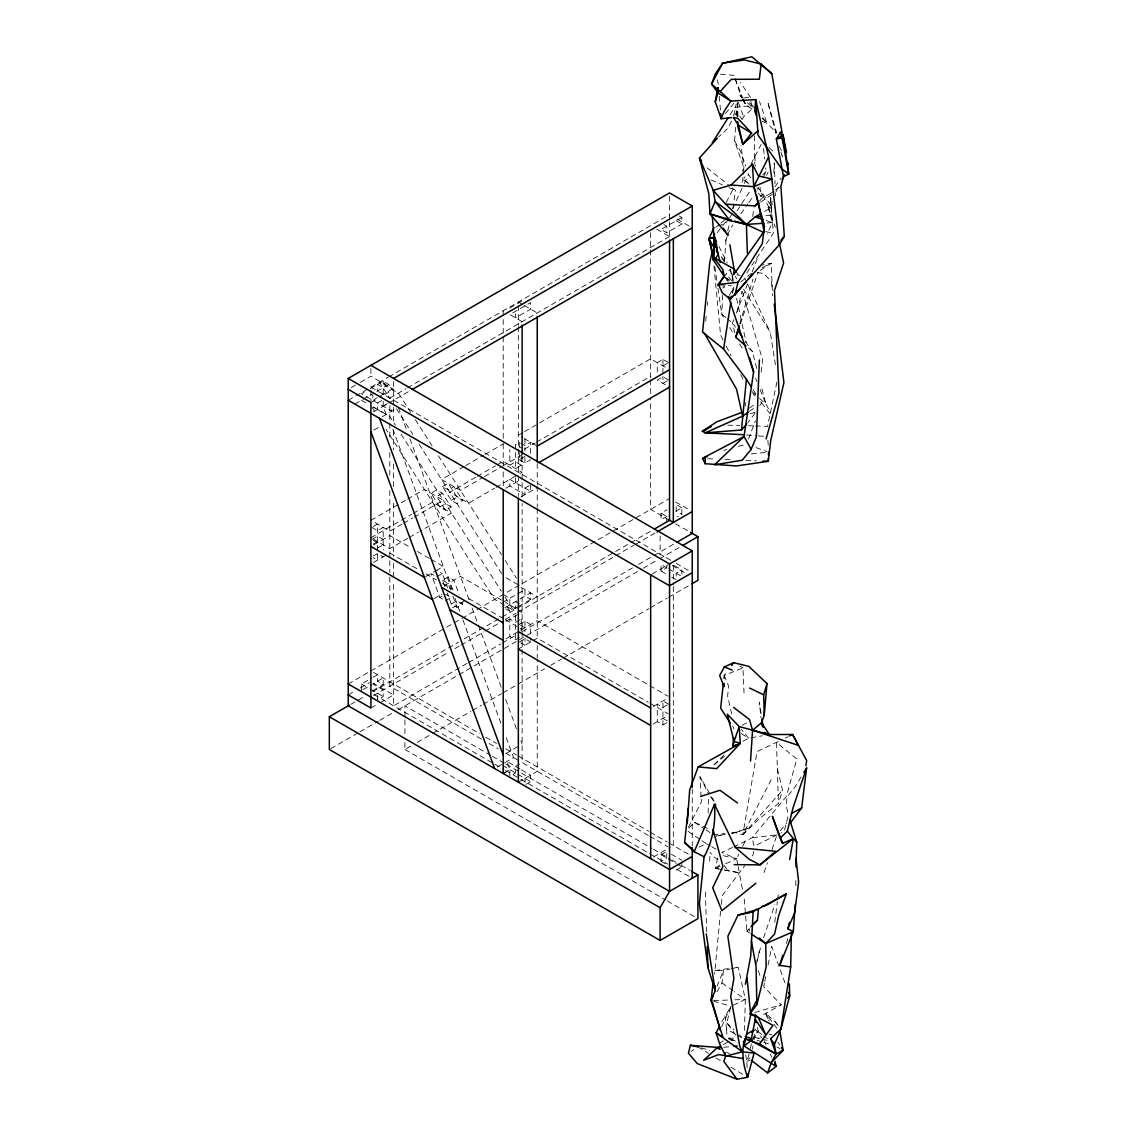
<?xml version="1.0" encoding="UTF-8"?>
<svg xmlns="http://www.w3.org/2000/svg" width="1136" height="1136" viewBox="0 0 1136 1136"><rect width="100%" height="100%" fill="white"/><g stroke="black" fill="none" stroke-linecap="round" stroke-linejoin="round"><path stroke-width="0.75" stroke-dasharray="5 3.75" d="M795.811 885.64L795.867 877.106M724.186 678.59L724.228 675.366L727.395 671.149M708.168 812.964L708.41 797.287M744.463 1030.494L745.33 999.439L738.23 967.134L731.442 968.142M773.9 172.97L774.17 162.973M756.803 187.71L759.743 189.442L771.443 206.156L771.174 215.13L772.31 222.642L767.169 234.073M709.688 861.287L709.929 853.775M722.709 295.005L721.729 314.147L725.293 320.096M723.064 288.047L723.234 284.568M724.399 261.962L726.216 237.68M743.313 174.333L743.938 168L734.609 140.921L735.56 127.303M736.398 115.389L736.625 111.995L734.765 107.324L747.147 106.031L754.56 107.21M745.486 406.049L745.798 402.613M705.712 321.176L706.223 315.907M707.231 305.371L707.572 301.849M742.518 182.243L743.157 175.91M720.579 911.342L714.615 974.006M721.303 904.37L722.198 895.637L744.648 865.859M723.845 678.817L724.228 675.366L742.958 667.883L744.123 695.232M761.148 372.083L762.611 359.899L742.319 291.455M753.537 851.389L753.125 854.797L751.01 857.566M752.557 1049.124L752.955 1045.844M716.958 991.771L721.956 982.881L723.462 970.655L730.022 969.093M774.766 922.276L777.351 901.544M777.564 899.811L778.217 894.628M732.976 208.712L735.404 190.422L731.343 187.199M753.963 1037.622L754.418 1034.257M752.685 216.479L753.977 207.76M732.237 293.074L733.316 286.073M731.811 833.015L735.205 832.716L742.816 834.69L757.03 751.62L779.353 740.984M771.003 198.473L769.058 208.868L771.174 215.13L763.193 215.996M718.634 868.955L715.524 868.33L717.881 856.217M750.413 1048.457L751.365 1043.629M764.4 983.307L763.733 986.659L781.199 1004.863L761.163 1015.84M764.741 981.632L765.735 976.605M768.078 964.89L771.756 946.487L785.516 984.287M733.7 115.801L736.114 104.256M776.882 382.108L767.553 426.383L755.369 425.957M757.13 961.241L761.361 944.414M727.722 230.864L729.596 222.358M737.264 311.449L741.765 291.37M756.136 964.407L759.686 949.398M735.915 1035.166L726.77 1022.954L730.945 1006.34L745.33 999.439L734.325 991.643M787.944 816.798L784.266 831.027L781.341 832.56M739.706 323.987L753.054 279.016M786.368 943.363L787.901 938.279M771.202 779.708L742.816 834.69L760.055 818.147L778.43 803.521L782.519 790.216L777.365 768.49L776.428 742.447L796.833 758.976L786.325 796.563L752.075 837.814L734.14 846.675M732.266 293.202L734.225 287.138M723.959 287.933L725.038 284.667M763.619 937.782L774.851 904.583M747.105 1067.627L746.792 1061.18L749.462 1053.271M764.13 872.533L767.482 862.707M771.955 849.6L776.981 834.846L752.075 837.814L754.148 846.249L776.981 834.846M740.345 323.916L758.152 272.029M748.525 439.107L755.355 420.831M725.464 241.088L727.139 236.629M727.707 235.138L729.951 229.202L732.919 224.999M733.799 319.656L732.535 322.951L735.39 335.716M736.341 313.067L747.758 283.404M752.202 271.873L757.286 258.696M772.452 203.642L770.08 209.677L759.743 189.442L761.276 186.304M772.239 201.086L769.058 208.868L762.142 212.872M716.93 986.389L723.462 970.655L714.501 970.669L729.752 968.397M757.726 189.939L759.118 186.844M763.293 177.528L766.076 171.323L765.678 167.801M721.687 1026.887L730.235 1007.916M732.649 208.541L743.555 185.012M744.279 183.436L748.652 174.021M749.007 184.075L743.569 179.886L745.06 176.719M751.01 164.053L761.148 144.386M766.615 175.327L768.149 172.189M776.03 191.757L778.316 187.113M737.818 864.979L736.597 858.745L738.883 854.073M742.703 846.277L744.989 841.606M757.329 1027.398L758.166 1030.622L753.736 1039.298L760.325 1038.006M688.402 827.278L701.352 802.03L701.168 798.651M726.231 202.378L734.282 186.758M742.333 171.124L743.938 168L740.97 145.252M721.715 1022.017L730.945 1006.34M731.57 121.154L727.367 128.794L718.563 136.973M734.949 115.048L736.625 111.995L741.907 119.01M729.255 295.403L733.941 287.025M741.993 119.663L743.611 116.809L752.174 108.871L750.101 96.745L740.402 82.431M801.121 776.953L794.731 787.376L786.893 797.06L786.481 806.801L788.356 815.222M755 413.234L747.9 422.62M759.672 405.779L761.546 402.783L759.643 399.844M752.004 1040.42L758.166 1030.622M730.079 114.722L734.765 107.324M737.065 210.87L740.8 205.133M741.737 203.699L751.066 189.343M746.849 272.853L773.375 233.121L770.137 193.731L774.17 190.876M728.758 218.808L726.103 222.656L718.719 225.979M729.653 217.53L732.308 213.696M774.993 186.773L780.83 178.437M740.857 213.781L747.8 203.969M748.794 202.563L753.764 195.548M717.171 232.61L725.819 221.804M742.816 834.69L782.519 790.216M731.797 272.867L733.501 280.961L730.249 269.204L723.944 276.957L727.182 280.762M780.247 830.842L786.808 822.819M725.393 113.543L733.941 103.191M749.788 933.082L746.892 931.179L751.904 925.428M745.67 1054.847L746.792 1061.18L749.916 1057.73M762.682 175.015L766.076 171.323M688.956 828.087L694.38 822.223L707.927 828.641L709.688 831.126M759.515 201.001L762.923 197.352L770.137 193.731M740.828 282.083L752.827 272.115M745.642 915.985L746.892 931.179L749.235 928.737M724.086 755.085L712.67 765.991L724.484 756.292M746.892 931.179L749.149 929.063L749.774 932.443M715.765 227.314L719.585 224.161M720.849 223.125L724.669 219.972M760.069 196.627L762.597 194.554L758.521 191.416M722.34 869.608L715.524 868.33L719.642 864.979M719.514 1043.501L723.249 1040.775M775.519 189.925L780.886 186.134M749.391 411.346L754.801 407.54M749.391 408.179L755.199 404.118M760.595 202.109L773.233 193.645M691.142 1051.382L693.855 1049.593M760.112 270.439L771.273 263.268L772.537 295.658M351.251 387.603L358.806 383.23M360.325 382.363L370.904 376.243L393.596 389.35L379.978 397.202M348.227 400.255L388.015 377.294M388.668 376.911L669.558 214.732M364.386 392.019L361.461 393.709L391.778 411.218L389.946 406.234M370.222 388.654L383.059 381.242L388.725 384.508L391.778 389.293L378.742 396.833M509.837 308.041L523.455 300.188M354.844 404.075L360.893 400.582M362.924 399.418L371.685 394.348M388.725 384.508L372.807 393.709L372.807 400.255L377.251 397.685M681.841 217.459L661.053 229.472L666.733 232.738L681.841 224.019L681.841 217.459L676.176 214.193M370.904 402.442L378.473 398.069M381.781 400.525L377.521 402.982L377.521 409.528M389.818 398.069L406.035 388.711M407.568 387.83L669.558 236.558M387.319 403.72L383.059 406.177L386.112 414.484L373.148 407M373.559 411.828L410.692 390.386M382.136 416.784L395.754 408.932M373.815 430.09L381.085 425.886M370.904 520.302L406.063 500.01M407.597 499.116L424.41 489.417L443.31 500.323L414.271 517.093M464.141 466.484L441.577 479.506L460.492 490.411L483.041 477.39M465.632 465.618L483.68 455.195M485.186 454.329L503.22 443.906M522.915 432.546L518.343 435.187L522.702 437.701M524.434 431.666L538.123 423.771M539.643 422.89L650.658 358.791L666.647 368.021M373.275 526.579L377.521 524.122L377.521 560.133L373.275 557.677M442.529 486.591L448.195 483.325L456.984 497.071L462.65 500.351L456.984 503.631L451.304 500.351L442.529 486.591L448.195 489.872L453.875 486.591L462.65 500.351M668.621 362.611L662.941 359.331L657.275 362.611L657.275 373.091M442.358 493.237L436.693 496.503L445.468 510.263L451.148 506.997L442.358 493.237L436.693 489.957L431.027 493.237L439.802 506.997L445.468 510.263M662.941 365.877L667.201 363.435M370.904 537.768L411.502 514.324M413.007 513.458L432.546 502.169L451.446 513.089L419.88 531.321M475.714 477.262L449.728 492.257L468.628 503.177L494.614 488.168M477.234 476.367L495.58 465.788M497.114 464.908L503.22 461.372L522.12 472.278L516.014 475.814M524.434 449.132L535.07 442.983M536.59 442.103L650.658 376.257M371.855 539.401L377.521 536.121L383.201 539.401M402.045 524.15L389.818 531.208L373.559 521.836M403.564 523.27L412.737 517.973M484.547 476.524L501.075 466.981M502.581 466.101L522.12 454.826M373.275 544.045L377.521 541.588M519.294 452.753L519.294 459.739L524.96 456.459M373.559 544.968L389.818 535.581L409.684 547.055M439.802 506.997L445.468 503.717L451.148 506.997M451.304 500.351L456.984 497.071M377.521 548.134L383.201 544.854M521.183 456.459L521.183 465.192L515.517 468.472L515.517 444.46L521.183 447.726M519.294 459.739L524.96 463.005L530.626 459.739M667.201 380.887L662.941 383.343L662.941 376.357M373.275 556.044L377.521 553.587L383.201 556.867M407.852 538.265L389.818 548.674L373.559 539.288M409.358 537.385L418.375 532.188M496.134 487.287L515.517 476.098M373.559 562.419L386.907 554.723M505.875 488.21L519.479 480.358M529.22 485.654L524.96 488.111L524.96 494.657L509.837 485.924L509.837 479.378L530.626 491.377L530.626 484.831M520.998 496.943L537.243 487.557M425.73 576.619L436.039 570.67M436.693 576.832L442.358 573.566L447.627 587.894M444.872 586.574L442.529 580.198L448.195 576.932L453.875 580.198L459.143 594.54M444.233 585.764L460.492 576.378L504.086 601.555M433.881 598.771L442.003 594.085M433.853 575.199L431.027 573.566L439.802 597.451L444.062 595.008M445.468 600.731L451.148 597.451L445.468 594.185M451.304 604.096L456.984 600.83L462.65 604.096L456.984 607.377L451.304 604.096L447.215 592.949M452.369 607.93L465.717 600.22M348.227 684L369.399 671.774M370.904 670.907L669.558 498.477M361.461 690.546L361.461 684L371.685 678.093M373.148 677.255L377.521 674.727L377.521 681.273L383.201 684.539L383.201 677.993L372.807 684L383.201 690.006L383.201 696.553L377.521 699.819L377.521 693.272M502.737 602.435L524.96 589.598L524.96 596.144L530.626 599.425L530.626 592.878L504.299 608.072M667.102 516.269L661.053 519.763L661.053 513.216L667.102 509.723M348.227 694.905L354.276 691.426M360.325 687.933L369.399 682.693M362.924 689.708L371.685 684.639M675.792 511.243L681.841 507.749L681.841 514.296L677.312 516.923M372.807 690.546L383.201 684.539M505.719 608.896L509.979 611.353L517.349 607.093M518.541 606.411L530.626 599.425M350.768 704.363L365.054 696.112M372.707 691.696L458.546 642.124M464.084 638.929L652.447 530.185M373.559 695.573L448.734 652.163M454.854 648.628L459.455 645.972M460.975 645.092L483.95 631.829M485.484 630.949L499.272 622.982M505.392 619.447L516.113 613.255M517.647 612.375L614.136 556.668M615.669 555.788L634.044 545.181M635.578 544.286L655.486 532.798M505.875 621.349L522.12 611.977L505.591 602.421M519.763 619.887L515.517 622.343L509.837 619.063L509.837 636.529L515.517 639.795L519.763 637.339M370.904 708.012L378.473 703.638M379.978 702.772L393.596 694.905L373.929 683.56M519.294 624.516L524.96 621.25L530.626 624.516L530.626 640.235M505.875 638.815L537.243 620.696L648.273 684.795M467.109 663.381L393.596 705.825L393.596 581.149M468.643 662.501L500.806 643.927M502.325 643.047L516.113 635.081M522.248 631.545L632.511 567.886M638.645 564.351L652.419 556.384M653.953 555.504L673.861 544.016M330.86 748.596L358.422 732.677M359.956 731.797L378.331 721.19M379.864 720.295L392.119 713.223M398.239 709.688L641.741 569.108M643.26 568.227L658.028 559.693M659.562 558.813L681.046 546.416M519.294 641.982L524.96 638.702L530.626 641.982M518.343 649.082L531.435 641.513M532.883 640.676L537.243 638.162L648.273 702.261M652.107 574.021L668.11 564.791M667.102 567.986L661.053 564.493L661.053 571.039L666.733 567.773L666.733 564.493M668.621 568.866L681.841 576.506L681.841 569.96L676.176 573.226L676.176 579.772L668.621 575.412M404.927 742.49L404.927 749.476L411.076 745.94M417.21 742.39L431.013 734.424M432.546 733.529L470.886 711.392M472.42 710.511L481.636 705.2M483.169 704.306L501.572 693.684M503.106 692.804L516.908 684.823M518.442 683.943L544.527 668.891M550.662 665.341L561.397 659.15M562.931 658.255L648.826 608.669M650.36 607.774L667.23 598.033M668.763 597.153L690.248 584.756M506.131 753.395L519.223 745.841M497.284 766.999L513.543 757.613L505.619 736.043M503.22 773.488L509.837 769.668L509.837 776.215M519.479 764.102L515.517 766.388L515.517 772.934L511.257 775.391M504.299 773.02L509.979 769.739L506.926 761.432L520.047 769.015M518.343 782.221L537.243 771.301L537.243 659.178M653.299 706.478L668.11 697.93M521.552 769.881L530.626 775.121L530.626 781.667L524.96 784.948L524.96 778.401M667.201 705.002L662.941 707.458L657.275 704.192L657.275 721.644L662.941 724.924L667.201 722.468M653.299 723.944L668.11 715.396M653.569 856.927L670.311 847.257M661.053 854.783L666.733 851.517L666.733 858.063L661.053 861.329L661.053 854.783L667.102 858.276M676.176 870.062L681.841 866.796L681.841 861.883M742.248 725.251L746.579 722.865M723.192 1044.609L732.507 1039.582L736.824 1041.74M742.944 741.283L748.652 738.244L762.426 735.773M698.952 847.158L706.109 843.565L710.369 845.993M785.203 738.088L788.128 736.639M762.057 267.698L771.273 263.268L761.986 265.043M732.592 847.399L721.758 852.483L736.597 858.745L724.555 864.226M715.524 868.33L723.05 864.908M767.127 222.997L772.31 222.642L768.149 207.49L771.443 206.156M735.205 832.716L747.9 828.414L731.769 833.327M754.758 1012.488L781.199 1004.863M723.604 450.396L726.898 449.487M738.428 446.349L745.017 444.545M750.257 413.66L755.312 412.325M731.669 968.696L738.23 967.134M746.792 1061.18L749.703 1060.541M743.626 98.023L750.101 96.745M724.967 834.406L716.262 836.039L724.867 834.534M731.939 833.1L738.897 831.793M751.436 453.875L766.871 452.341M723.731 1047.307L730.491 1046.654M713.167 834.648L725.038 833.611M713.72 1000.603L727.764 1000.078M734.793 999.822L745.33 999.439M728.602 1038.077L735.02 1038.247M727.707 425.176L739.806 425.517M748.454 425.759L753.637 425.915M707.742 458.731L716.39 459.086M725.038 459.455L733.686 459.824M745.784 460.336L756.164 460.776M746.508 434.946L756.761 435.77M758.465 435.897L763.591 436.309M720.48 74.181L733.955 75.359L741.623 97.909M736.909 274.955L740.104 275.295M728.247 285.477L731.513 285.832M757.456 272.654L763.605 273.393L771.415 281.643L772.494 290.333M753.736 1037.097L770.407 1041.158M724.825 870.19L739.351 872.775L742.703 890.88M724.03 869.92L739.351 872.775L738.13 866.541M765.65 231.659L773.375 233.121M723.234 855.649L736.597 858.745M728.375 1038.432L732.507 1039.582M701.31 1047.875L709.73 1050.346M713.55 1001.128L729.369 1005.871M757.073 1040.306L762.086 1041.811M763.747 1042.323L773.758 1045.333M768.916 1033.973L771.997 1034.924M766.104 220.54L772.31 222.642M756.051 447.556L767.013 451.588M762.327 121.396L766.985 123.299L776.626 132.742L767.68 101.757L776.158 134.375M728.545 1038.702L736.27 1042.024M711.037 179.942L722.411 184.827M728.914 187.625L735.404 190.422M726.401 1052.135L729.525 1053.526M776.896 1046.994L780.02 1048.656M725.322 277.724L732.266 281.529L726.103 273.762M739.877 666.165L742.958 667.883M724.924 1015.868L726.6 1029.202L735.574 1034.243M737.065 1035.081L743.043 1038.446L739.295 1034.868M742.404 99.343L747.147 106.031L752.174 108.871M711.789 846.803L716.063 849.231M677.127 219.106L689.225 226.092M676.176 220.739L681.841 224.019M663.893 224.559L666.733 226.192L666.733 232.738M656.707 229.145L670.311 236.998M668.621 380.077L662.941 376.797L657.275 380.077L669.558 387.163M518.343 302.034L522.702 304.562M524.165 305.399L537.243 312.954M522.12 321.687L509.837 314.587L530.626 302.588L530.626 309.134L515.517 317.867L515.517 311.321M675.608 501.97L689.225 509.823M681.841 507.749L676.176 504.483L676.176 511.03L681.841 514.296M661.053 513.216L666.733 516.482L666.733 521.396M669.558 520.302L650.658 509.397L650.658 397.273M675.537 523.753L689.225 531.648M524.165 438.539L537.243 446.093M520.714 443.097L524.96 445.553L530.626 442.273L530.626 457.993M521.183 465.192L515.517 461.912L509.837 465.192L509.837 449.473M370.904 387.163L673.336 561.766M676.247 563.442L689.339 570.996M674.287 565.586L681.841 569.96M672.214 565.487L685.817 573.339M661.053 571.039L667.102 574.532M373.815 407.256L389.818 416.486L395.442 425.318M361.461 400.255L365.835 402.783M506.131 577.77L519.223 585.338M520.998 587.312L537.243 596.698M503.22 594.511L509.837 598.331L509.837 604.877M519.479 603.898L515.517 601.611L515.517 608.158M417.324 551.471L429.55 558.529M431.084 559.409L443.31 566.466L436.693 570.286L442.358 573.566M649.792 685.675L668.039 696.212M371.855 527.402L377.521 530.668L383.201 527.402L383.201 549.881M668.621 704.192L662.941 700.912L662.941 724.924M373.275 540.225L377.521 542.667M442.529 580.198L448.195 583.478L450.538 589.854M520.714 625.34L524.96 627.796M389.818 553.047L418.375 569.534M425.901 573.879L436.423 579.942M442.429 583.421L451.446 588.633M468.628 598.544L503.788 618.836M505.307 619.731L522.12 629.429M649.792 703.141L668.039 713.678M662.941 718.378L667.201 720.835M520.714 642.806L524.96 645.262L524.96 638.276M439.802 597.451L442.642 599.098M373.559 672.427L479.676 733.7M485.81 737.25L496.574 743.455M505.804 748.78L516.553 755M518.101 755.88L648.755 831.311M650.289 832.205L667.187 841.961M668.735 842.855L689.339 854.741M481.465 739.096L389.818 686.187L389.818 574.063M489.105 743.498L498.264 748.794M505.903 753.211L519.266 760.921M648.273 835.4L522.12 762.568L522.12 503.362M649.792 836.281L668.039 846.817M671.262 854.13L681.841 860.236M490.837 755.426L404.927 705.825L404.927 718.051M492.371 756.306L504.64 763.392M506.173 764.272L519.976 772.239M521.509 773.133L651.894 848.407M653.427 849.288L670.297 859.029M671.845 859.924L679.513 864.354M681.046 865.234L690.248 870.545M668.238 858.93L676.176 863.516M677.312 864.169L681.841 866.796M361.461 684L368.76 688.217M370.222 689.055L383.201 696.553M502.68 765.536L530.626 781.667M373.929 694.479L493.322 763.406M494.856 764.287L504.029 769.583M505.563 770.478L519.337 778.416M520.87 779.31L667.755 864.113M676.942 869.409L689.183 876.481M661.053 861.329L667.102 864.823M404.927 749.476L665.696 900.024M667.23 900.919L696.382 917.746M743.569 179.886L750.924 184.231M697.944 1046.895L708.466 1053.342M715.992 1057.943L722.013 1061.635M731.03 1067.158L743.058 1074.542M741.339 733.6L748.652 738.244L741.425 729.383M694.38 822.223L704.49 828.911M705.939 829.862L710.27 832.745M688.16 831.367L700.585 839.816M701.963 840.754L706.109 843.565M718.108 859.824L713.834 856.899L709.972 852.27M721.956 982.881L732.961 990.663M762.057 1034.64L755.113 1029.216L761.631 1037.466M763.449 1035.72L767.624 1038.986M707.004 167.83L729.994 186.119M758.195 193.518L762.923 197.352M725.776 317.441L721.729 314.147L717.881 287.806M727.125 318.549L732.535 322.951L735.503 327.225M741.836 97.781L740.061 95.026L744.023 98.349M749.291 102.78L753.239 106.102M748.525 348.184L752.359 351.45L756.732 368.419M775.107 1021.662L778.984 1026.561L775.107 1021.662L765.621 1013.227L768.93 1020.824M752.146 391.664L758.408 397.302M759.657 398.438L765.905 404.075L770.861 413.121M725.336 277.127L730.022 281.387M726.77 1022.954L734.282 1030.096M769.015 147.453L775.292 153.445M721.175 256.807L726.955 262.799M740.061 95.026L742.518 97.597M747.403 102.737L752.302 107.877M762.086 118.158L766.985 123.299L759.53 101.544M752.785 393.482L755.042 396.01M721.814 258.625L723.93 261.266M762.838 117.945L766.985 123.299M761.546 402.783L773.119 417.778M725.208 277.468L728.361 281.643M776.967 1028.336L765.621 1013.227L769.129 1021.136M736.1 271.717L738.13 274.486M710.412 796.592L716.276 804.913M747.886 173.68L750.853 177.94M745.429 341.467L752.359 351.45M735.049 276.147L736.966 278.931M724.228 865.433L727.935 870.801M753.012 389.563L755.852 393.965M777.904 1042.181L779.651 1044.893M742.717 99.159L747.147 106.031M410.778 412.51L398.395 393.113L379.495 382.207L389.96 398.608M415.336 419.653L432.262 446.192M438.368 455.763L501.473 554.652M505.236 560.531L516.497 578.181M383.059 381.242L386.112 386.027M396.436 408.733L412.808 434.406M418.999 444.119L503.22 576.094M401.079 434.137L501.303 591.217M505.066 597.11L513.543 610.387L494.643 599.467L385.928 429.11M506.926 606.567L509.979 611.353M371.855 407.043L375.675 413.035M743.54 289.069L770.279 332.294L775.434 364.954M729.752 327.523L734.225 334.964M739.579 343.896L744.037 351.336M701.082 796.961L699.989 776.697L714.558 801.945M734.609 140.921L740.558 151.429L745.756 165.955M723.036 339.962L720.622 335.248L713.848 264.972M726.245 346.253L731.073 355.696M740.715 374.568L743.938 380.858M779.282 146.402L782.59 152.991M718.889 246.313L727.225 263.098M699.989 776.697L708.452 793.808M744.776 277.965L747.019 282.765M747.772 284.355L770.279 332.294M763.818 1040.221L765.976 1044.85M770.322 1054.094L771.77 1057.176M732.692 726.018L734.026 728.971M724.228 675.366L728.659 686.314L727.608 695.97L731.882 714.899M755.667 378.316L756.945 381.54M760.14 389.591L765.905 404.075L761.106 385.402M735.162 78.512L742.348 97.369M742.944 98.946L744.733 103.66M738.329 102.481L743.611 116.809M398.395 407.398L406.929 430.629M409.968 438.879L469.097 599.836M472.15 608.129L477.745 623.366M478.355 625.013L501.459 687.891M505.676 699.364L516.653 729.269M520.913 740.842L522.12 744.151M462.011 602.364L462.65 604.096M448.195 576.932L454.045 592.864M392.857 429.124L451.986 590.067M455.025 598.36L460.577 613.483M462.948 619.929L501.359 724.484M452.852 596.144L456.984 607.377M768.149 207.49L775.306 227.214M758.308 970.755L761.021 978.707M781.028 152.366L782.761 158.33L782.676 155.66M717.128 79.747L718.406 84.263M730.249 269.204L733.955 286.286M736.554 298.257L746.196 342.703M761.12 713.877L759.317 702.076L760.95 717.625M714.8 266.719L717.625 286.045M736.625 111.995L737.321 117.235M763.534 148.475L764.713 159.026M754.73 156.143L755.625 166.282M744.236 899.101L745.5 914.295M719.358 96.319L720.451 110.107M767.893 440.129L768.192 445.284M737.335 102.765L738.073 116.625M726.6 1029.202L726.926 1036.273M705.328 891.93L706.734 932.443M774.369 163.115L775.022 183.947M775.292 192.623L775.405 196.102M777.365 768.49L778.43 803.521M737.236 102.737L737.619 116.483M754.56 135.88L754.702 164.166M692.25 789.037L692.25 845.78M673.336 565.316L673.336 584.827M673.336 586.602L673.336 845.511M669.558 196.272L669.558 220.057M669.558 221.832L669.558 237.793M662.941 359.331L662.941 374.61M660.115 536.093L660.115 555.05M650.658 232.653L650.658 248.699M650.658 250.176L650.658 378.16M650.658 379.751L650.658 395.527M537.243 463.559L537.243 484.973M537.243 486.322L537.243 507.352M537.243 508.587L537.243 638.304M537.243 645.39L537.243 657.801M524.96 438.993L524.96 451.219M524.96 457.765L524.96 463.005M524.96 621.25L524.96 631.73M522.12 456.459L522.12 497.256M521.183 619.063L521.183 631.289M519.294 442.273L519.294 451.006M518.343 305.541L518.343 325.095M518.343 326.572L518.343 447.456M518.343 449.231L518.343 474.053M518.343 475.828L518.343 496.432M515.517 477.745L515.517 482.644M515.517 615.797L515.517 639.795M503.22 310.767L503.22 442.003M503.22 443.778L503.22 465.05M503.22 471.965L503.22 487.841M404.927 719.798L404.927 735.503M393.596 381.554L393.596 405.58M393.596 407.355L393.596 423.316M393.596 430.402L393.596 449.913M393.596 464.099L393.596 487.159M393.596 503.12L393.596 556.313M393.596 563.413L393.596 579.374M389.818 405.793L389.818 439.433M389.818 452.625L389.818 476.495M389.818 490.624L389.818 572.317M383.201 394.249L383.201 387.703L377.521 384.437L377.521 390.983M383.201 401.349L383.201 406.262M370.904 368.447L370.904 376.243M370.904 390.67L370.904 401.178"/><path stroke-width="1.5" d="M780.446 132.273L786.552 152.593L783.073 135.141L780.446 132.273L776.342 138.919L783.542 176.634L780.886 186.134L784.294 236.302L779.253 244.893L730.306 299.265L722.326 292.832L718.449 284.426L724.157 276.076L723.007 269.871L713.877 257.702L713.919 236.671L712.187 214.619M774.227 304.249L783.925 382.534L770.776 440.271L768.263 461.301L736.44 465.959L705.2 463.701L705.243 456.857L744.037 436.522L753.608 371.87L749.604 357.925M795.938 866.882L796.762 842.202L789.932 820.277M724.115 683.418L724.058 686.641L719.656 675.537L724.427 666.832L733.714 662.714L748.837 666.378L766.999 683.56L764.23 715.339L761.503 722.808L752.586 730.235L750.527 760.978M751.166 1060.215L767.609 1072.938L771.23 1062.629L776.044 1054.023L770.733 1038.56L780.915 1029.017L790.699 966.906L791.352 933.465M744.179 1040.832C741.538 1053.143 743.185 1065.284 747.573 1077.297L737.023 1079.2L697.277 1063.594L688.416 1053.186L690.404 1045.276L720.366 1047.633M724.157 276.076L713.096 259.661L714.53 233.547M768.376 458.248L768.263 461.301L763.08 461.074M768.476 455.209L768.589 452.171M759.373 359.984L756.391 436.835L751.166 449.331L742.234 460.222L714.615 464.794L744.037 436.522L751.166 449.331M718.25 87.713L718.009 92.911L715.254 101.7L721.119 118.726L731.598 117.633M713.096 259.661L714.345 237.154L708.921 238.674L714.004 259.548L708.921 238.674L714.033 227.583M756.434 909.098L753.14 911.924L750.711 955.972L745.401 984.259M733.501 737.789L732.961 746.608L740.246 743.384L739.266 726.614L727.31 714.189L734.012 741.425L732.961 746.608L735.816 745.088M687.252 823.543L689.666 789.946L698.186 766.885L740.246 743.384L734.012 741.425L739.266 726.614L769.328 734.523L792.53 734.467L798.537 745.415L752.586 730.235L749.462 719.5L733.558 707.373M795.228 904.398L793.255 931.705L779.708 965.373L790.699 966.906M782.079 132.656L771.798 73.67L751.847 56.8L722.638 63.19L715.424 73.741L711.548 84.021L718.009 92.911L730.86 101.09L755.724 99.627L758.039 135.07L781.554 168.653L788.767 174.064L782.633 140.907L783.073 135.141L776.342 138.919L782.065 138.01L783.073 135.141L788.767 174.064L783.542 176.634M704.093 856.771L694.195 851.744L714.473 804.316C715.85 821.953 712.826 841.421 704.093 856.771L699.393 903.745L707.955 967.673L715.183 990.677L711.051 1000.546L722.95 1037.267L716.106 1032.78L719.315 1026.632M741.723 412.453L716.844 421.783L702.332 431.282L705.229 432.873L741.481 429.99L746.395 379.268L723.589 349.036L702.545 332.067L709.815 262.004L712.499 250.914L712.84 254.436M751.578 926.294L757.442 920.174L758.479 908.843M712.158 254.436L712.499 250.914M694.195 851.744L684.61 842.514L688.331 808.051M723.291 684L720.65 708.168L730.207 723.021M711.96 1000.66L711.051 1000.546L713.28 981.206M761.148 64.085L759.331 79.222L731.286 79.35L720.21 91.491L711.548 84.021L722.638 63.19L744.307 59.938L761.148 64.085L771.798 73.67M790.4 822.876L801.661 807.923L806.603 768.021L803.862 772.48M805.921 765.692L806.674 760.552L792.53 734.467L789.605 735.915M723.589 349.036L730.888 301.821M789.634 859.583L793.326 838.609L787.347 831.098L793.141 807.355L806.603 768.021M715.254 101.7L717.782 87.742M767.609 1072.938L776.115 1066.42L744.037 1046.015L750.995 1040.746L755.227 1019.333L754.915 1014.562L758.436 1017.629L773.034 1025.339L759.53 1043.885L744.634 1038.9M750.811 1012.602L756.874 1004.636L766.147 966.963L765.735 943.59L774.567 934.062L778.756 915.375L786.311 893.89L756.917 909.695L738.031 915.091L727.849 936.263L733.884 978.323L730.732 996.627L739.763 1046.299L742.447 1051.837L754.077 1053.115L747.573 1077.297L747.417 1074.074M746.082 281.728L734.836 295.076L738.059 282.268L762.299 243.658L764.443 226.092L753.736 186.687L752.415 164.152L731.087 184.998L713.181 190.308L699.464 158.003L717.313 138.152M787.702 165.899L788.398 163.087M751.251 934.033L765.735 943.59L793.255 931.705L787.844 928.822L789.506 922.233M766.09 438.936L779.012 393.056L774.468 290.489L783.599 263.055L779.623 244.169M764.23 715.339L763.69 694.834L766.999 683.56M745.969 346.011L735.745 337.307L739.209 325.649M779.708 965.373L782.789 955.22M753.608 371.87L728.474 296.794L730.306 299.265L731.286 296.226M735.745 337.307L739.195 327.267M711.051 1000.546L713.01 995.818M723.362 228.237L728.091 235.308L709.915 213.866L715.155 201.484L713.181 190.308L725.634 204.182L746.395 224.445L763.974 232.596M787.844 928.822L794.66 912.819L798.622 882.061L796.009 858.347M782.108 179.389L784.38 174.745M750.569 1012.403L756.761 1000.291M734.836 295.076L737.165 290.631M756.391 115.631L754.73 110.874L755.724 99.627L768.632 156.91L753.736 186.687L755.823 191.601M660.115 940.452L660.115 907.721L669.558 891.348L669.558 563.953L348.227 378.43L348.227 705.825L669.558 891.348L697.916 874.976L697.916 918.626L660.115 940.452L329.326 749.476L329.326 716.731L349.235 705.243M715.098 259.462L718.066 254.379L714.345 237.154L716.617 241.741M730.306 299.265L732.124 296.326M712.286 142.824L728.204 117.675M721.715 284.781L718.449 284.426L723.944 276.957L722.681 272.129M731.598 665.526L733.714 662.714M734.751 117.675L737.562 118.13L751.62 133.097L742.802 144.173L737.903 126.778L737.761 121.623M748.326 279.058L752.827 273.705M780.929 240.307L784.294 236.302M741.481 429.99L746.835 423.842M725.634 204.182L754.986 205.872L758.379 202.222M740.246 743.384L716.702 768.632L698.186 766.885M787.575 998.061L789.69 995.803L789.364 983.833M771.23 1062.629L783.144 1050.317L780.063 1032.454M787.347 831.098L780.12 838.325L782.633 843.381L793.326 838.609L796.762 842.202M751.904 1032.368L754.034 1030.267M720.082 1046.284L716.986 1047.96L703.653 1060.271L718.662 1054.591L742.887 1058.525M752.912 924.278L757.442 920.174M758.266 130.583L742.802 144.173L738.542 125.287L733.345 117.448M755.838 883.268L721.871 910.703L712.698 887.798L722.936 866.441L712.968 829.394M793.326 838.609L759.97 864.865L734.197 864.624M743.086 434.676L705.229 432.873L742.646 416.103L748.042 412.297M754.986 205.872L759.189 203.046M705.2 463.701L702.545 458.504L705.243 456.857M746.494 1034.3L753.679 1030.068M348.227 378.43L669.558 192.907L692.25 205.999L692.25 533.395L676.928 542.241M393.596 378.43L692.25 205.999M412.226 389.506L692.25 227.839M760.765 213.667L755.227 216.877L746.395 224.445L747.389 253.314M537.243 446.093L669.558 369.697M538.762 462.679L669.558 387.163M654.35 529.078L669.558 520.302L669.558 240.065M657.02 531.918L692.25 511.569M682.58 545.536L697.916 536.675L697.916 580.326L691.781 583.876M669.558 563.953L692.25 550.861L692.25 787.262M692.25 572.686L669.558 585.778L348.227 400.255M692.25 856.43L669.558 869.523L348.227 684M786.311 893.89L766.204 905.42L761.66 906.5M791.309 813.603L801.661 807.923M711.207 426.653L702.332 431.282L705.712 430.331M702.545 458.504L707.387 456.473M700.699 796.393L720.054 790.273L737.449 802.925M738.031 915.091L753.14 911.924M715.013 237.665L708.921 238.674L714.004 247.563M718.449 284.426L738.059 282.268M761.603 216.181L755.227 216.877L762.994 219.489M733.87 1046.327L737.25 1045.986M763.676 223.238L746.395 224.445L729.908 220.654L709.915 213.866L708.807 193.66L699.464 158.003L701.622 160.815M731.087 184.998L753.736 186.687L771.855 178.977L768.632 156.91M735.262 847.3L775.618 851.304L759.97 864.865L749.093 859.199L735.262 847.3L714.473 804.316M753.211 1014.349L749.803 1013.923L758.436 1017.629L765.607 1034.612L755.227 1019.333L756.065 1022.556M690.404 1045.276L697.944 1046.895M744.534 1038.773L752.004 1040.42M709.915 213.866L731.47 220.114M734.793 221.08L746.395 224.445L715.155 201.484L729.908 220.654M745.315 1036.543L752.046 1038.758M763.96 732.436L769.328 734.523L761.503 722.808L762.313 726.018M724.427 666.832L732.18 670.197M716.986 1047.96L720.125 1049.352M749.59 688.033L763.69 694.834M750.995 1040.746L776.044 1054.023L783.144 1050.317L781.398 1047.605M668.806 519.862L673.336 522.489L673.336 238.745M690.447 532.372L697.916 536.675M370.904 365.338L692.25 550.861M348.227 389.35L370.904 402.442L370.904 708.012L348.227 694.905M370.904 546.487L424.41 577.386M441.577 587.298L503.22 622.883M518.343 631.616L650.658 707.998M370.904 563.953L432.546 599.538M449.728 609.464L503.22 640.349M518.343 649.082L650.658 725.464M691.781 871.44L697.916 874.976M329.326 716.731L660.115 907.721M738.542 125.287L751.62 133.097M759.53 1043.885L776.044 1054.023L773.928 1042.067M713.877 257.702L734.069 268.962L736.1 271.717M702.545 332.067L704.519 333.473L736.54 389.151L742.646 416.103M684.61 842.514L693.216 850.04M759.359 937.995L765.735 943.59M720.21 91.491L730.86 101.09L724.2 111.229L721.119 118.726L720.721 113.557M737.023 1079.2L723.802 1061.393L725.648 1056.168L725.052 1052.788M737.491 330.079L742.447 337.193M746.395 379.268L751.123 386.623M752.415 164.152L758.379 175.966L771.855 178.977L779.253 244.893M770.733 1038.56L774.099 1045.333L780.915 1029.017L789.69 995.803L788.498 992.509M774.667 1063.339L776.115 1066.42L774.979 1061.365M782.633 843.381L772.352 816.287L779.566 836.749M379.495 418.304L503.22 755.071M370.904 431.765L494.643 768.532M765.707 144.087L766.686 147.254M712.428 1002.293L720.267 1030.054M720.167 262.444L713.919 236.671M756.548 195.051L764.102 231.375L733.714 274.628L734.069 268.962L729.852 244.751M782.065 138.01L782.633 140.907M751.336 940.92L756.036 966.324L756.874 1004.636M706.251 933.891L715.183 990.677L715.013 985.679M761.887 718.946L763.179 727.367M714.345 237.154L715.822 247.066M743.441 1041.471L744.037 1046.015L750.711 1014.86L747.062 978.11M707.217 946.544L707.955 967.673M716.546 243.899L716.546 252.022M692.25 847.555L692.25 878.256M650.658 574.859L650.658 858.603M537.243 316.461L537.243 461.912M522.12 325.194L522.12 454.684M518.343 498.477L518.343 782.221M503.22 489.744L503.22 773.488M742.447 1051.837L725.648 1056.168L719.514 1043.501L716.106 1032.78L742.447 1051.837"/></g></svg>
